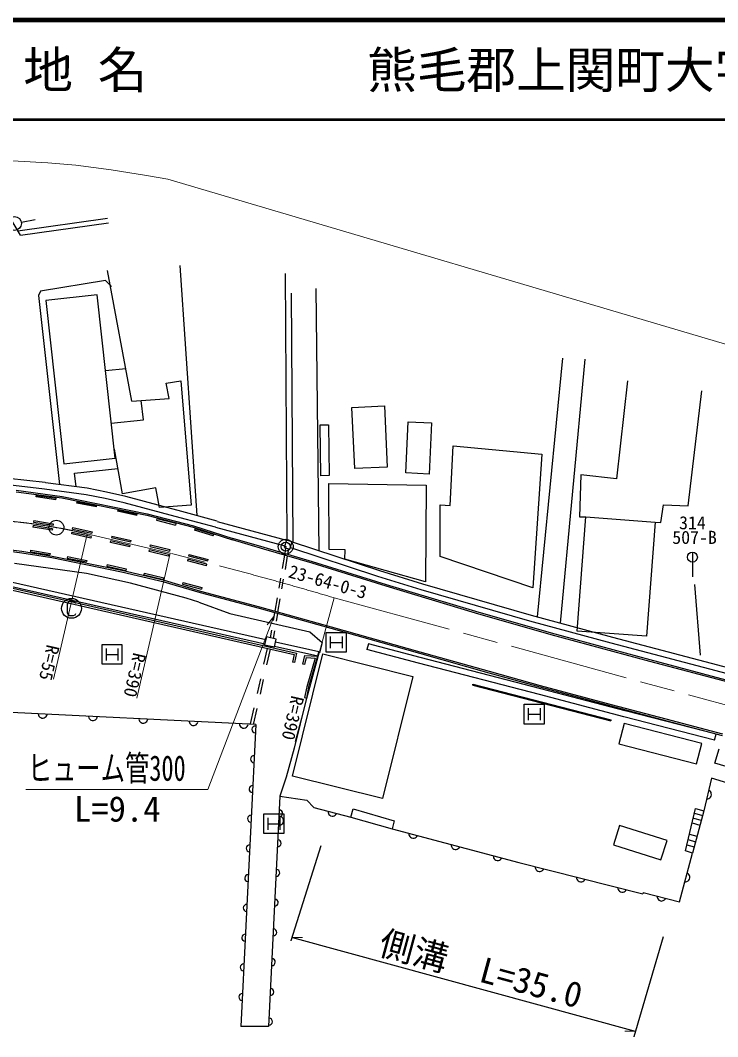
# Model space of a CAD drawing. Units: millimetres, scale not verified. Extents: x 40000 to 680000, y 20000 to 380000.
# Drawn here: x 370074 to 440335, y 277583 to 380000 of the extents above; entities that cross this region are included whole.
import ezdxf
from ezdxf.enums import TextEntityAlignment as Align

# ---------------------------------------------------------------- set-up
doc = ezdxf.new("R2010")
doc.units = ezdxf.units.MM
doc.header["$LTSCALE"] = 1000
doc.linetypes.add('CHAIN', pattern=[18.5, 12, -1.5, 3.5, -1.5])
for name, color, linetype, lineweight in [('M-BGD', 7, 'Continuous', 25), ('M-BGD-EXST', 7, 'Continuous', 25), ('M-BMK', 2, 'CHAIN', 13), ('M-BMK-SRVR', 3, 'Continuous', 25), ('M-STR-HTXT', 7, 'Continuous', 13), ('M-STR-STRC', 7, 'Continuous', 25), ('M-TTL', 2, 'Continuous', 140), ('M-TTL-LINE', 7, 'Continuous', 50)]:
    doc.layers.add(name, color=color, linetype=linetype, lineweight=lineweight)
doc.layers.add('M-TTL-TXT', color=7, linetype='Continuous')
doc.styles.add('ＭＳ ゴシック', font='')
doc.styles.get('ＭＳ ゴシック').set_extended_font_data('MS Gothic')

msp = doc.modelspace()

# ---------------------------------------------------------------- linework, layer by layer
at = {"layer": 'M-BGD'}
for p, q in [((370097, 358352), (369005, 360158)), ((369831, 358791), (378857, 360068)), ((370097, 358352), (378956, 359605)), ((370176, 359667), (371568, 359929)), ((381305, 341615), (378873, 354788)), ((386152, 355291), (387853, 330098)), ((396963, 327600), (396808, 354496)), ((378661, 353794), (372097, 352714)), ((379246, 353175), (378661, 353794)), ((372097, 352714), (371921, 352265)), ((377816, 352337), (372638, 351766)), ((379630, 335882), (377816, 352337)), ((397358, 352517), (397534, 327429)), ((400196, 326552), (399889, 352986)), ((371921, 352265), (374036, 333216)), ((372638, 351766), (374452, 335311)), ((422174, 319892), (424740, 345940)), ((426963, 345849), (424470, 319268)), ((378657, 344706), (380693, 344931)), ((384784, 343442), (386244, 343669)), ((385074, 341875), (384784, 343442)), ((386244, 343669), (387274, 331153)), ((431243, 343664), (430150, 333791)), ((437359, 331084), (438731, 342662)), ((381305, 341615), (385074, 341875)), ((382478, 339757), (382266, 341681)), ((403484, 340992), (406750, 341144)), ((406750, 341144), (407037, 334973)), ((403771, 334821), (403484, 340992)), ((379242, 339400), (382478, 339757)), ((400280, 339234), (401114, 339247)), ((400352, 334106), (400280, 339234)), ((401114, 339247), (401187, 334119)), ((408925, 334393), (409163, 339545)), ((409163, 339545), (411512, 339437)), ((411512, 339437), (411273, 334283)), ((413394, 331093), (413673, 337138)), ((413673, 337138), (422635, 336271)), ((380384, 332276), (379552, 336785)), ((422635, 336271), (421726, 322812)), ((374452, 335311), (379630, 335882)), ((407037, 334973), (403771, 334821)), ((375548, 334364), (379910, 334845)), ((375699, 332990), (375548, 334364)), ((401187, 334119), (400352, 334106)), ((411273, 334283), (408925, 334393)), ((426533, 334194), (426416, 329955)), ((430150, 333791), (426533, 334194)), ((372519, 332766), (368813, 333190)), ((372593, 333411), (368887, 333836)), ((376805, 332840), (372607, 333410)), ((383735, 332895), (380384, 332276)), ((384101, 330919), (383735, 332895)), ((401162, 333331), (410966, 333164)), ((401190, 326686), (401162, 333331)), ((410966, 333164), (410905, 323410)), ((369640, 332489), (374269, 331884)), ((369656, 332638), (374294, 332032)), ((371665, 331983), (371683, 332132)), ((373658, 331694), (371665, 331983)), ((371683, 332132), (373682, 331842)), ((376699, 332198), (372519, 332766)), ((373658, 331694), (373682, 331842)), ((374269, 331884), (382821, 330125)), ((374294, 332032), (382855, 330272)), ((378631, 331824), (376699, 332198)), ((378767, 332460), (376805, 332840)), ((380701, 332005), (378767, 332460)), ((386337, 330509), (380701, 332005)), ((375779, 331342), (375804, 331490)), ((377760, 330963), (375779, 331342)), ((375804, 331490), (377790, 331110)), ((377760, 330963), (377790, 331110)), ((380543, 331374), (378631, 331824)), ((386169, 329881), (380543, 331374)), ((387274, 331153), (384101, 330919)), ((412365, 325972), (412392, 331189)), ((412392, 331189), (413394, 331093)), ((434624, 329408), (434888, 331185)), ((434888, 331185), (437359, 331084)), ((379882, 330686), (379852, 330539)), ((381797, 330089), (379852, 330539)), ((379882, 330686), (381832, 330236)), ((381797, 330089), (381832, 330236)), ((382821, 330125), (387491, 328917)), ((382855, 330272), (387535, 329061)), ((389739, 328914), (386169, 329881)), ((389909, 329542), (386337, 330509)), ((426189, 318451), (427045, 329965)), ((426416, 329955), (427045, 329965)), ((427045, 329965), (434030, 329446)), ((371360, 329086), (371336, 328938)), ((373285, 328614), (371336, 328938)), ((373310, 328762), (371360, 329086)), ((371420, 329586), (371396, 329438)), ((371396, 329438), (373368, 329116)), ((371420, 329586), (373392, 329264)), ((373310, 328762), (373285, 328614)), ((373392, 329264), (373368, 329116)), ((375321, 328741), (375353, 328887)), ((375353, 328887), (377315, 328465)), ((383819, 329770), (383785, 329623)), ((383785, 329623), (385700, 329144)), ((385740, 329289), (383819, 329770)), ((385740, 329289), (385700, 329144)), ((387491, 328917), (391451, 327643)), ((387535, 329061), (391493, 327787)), ((387673, 328759), (387629, 328616)), ((389560, 328182), (387673, 328759)), ((389739, 328914), (396714, 327045)), ((389894, 329494), (396879, 327622)), ((434030, 329446), (433174, 317932)), ((434030, 329446), (434624, 329408)), ((375248, 328242), (375279, 328389)), ((377181, 327826), (375248, 328242)), ((377213, 327973), (375279, 328389)), ((375321, 328741), (377283, 328318)), ((377213, 327973), (377181, 327826)), ((377315, 328465), (377283, 328318)), ((379283, 328022), (379250, 327875)), ((379250, 327875), (381203, 327437)), ((379283, 328022), (381236, 327583)), ((389516, 328039), (387629, 328616)), ((389516, 328039), (389560, 328182)), ((394644, 326865), (391493, 327787)), ((370235, 326471), (367335, 326837)), ((379154, 327391), (379187, 327537)), ((381091, 326946), (379154, 327391)), ((381125, 327092), (379187, 327537)), ((381091, 326946), (381125, 327092)), ((381203, 327437), (381236, 327583)), ((383147, 326989), (383182, 327134)), ((383147, 326989), (385094, 326517)), ((383182, 327134), (385129, 326663)), ((394602, 326721), (391451, 327643)), ((399476, 325284), (394602, 326721)), ((399519, 325428), (394644, 326865)), ((396880, 327624), (396663, 326864)), ((396663, 326864), (397244, 326698)), ((396807, 326823), (396710, 326256)), ((397461, 327458), (396880, 327624)), ((397097, 326740), (396999, 326171)), ((397244, 326698), (397461, 327458)), ((397295, 326876), (406070, 323983)), ((397460, 327454), (406251, 324555)), ((370213, 326322), (367320, 326688)), ((373241, 325821), (370213, 326322)), ((373268, 325968), (370235, 326471)), ((371115, 326599), (371090, 326451)), ((371090, 326451), (373055, 326124)), ((371115, 326599), (373079, 326271)), ((373079, 326271), (373055, 326124)), ((380268, 324402), (373241, 325821)), ((380300, 324549), (373268, 325968)), ((374831, 325958), (374802, 325810)), ((374802, 325810), (376750, 325429)), ((374831, 325958), (376779, 325577)), ((383045, 326489), (383080, 326635)), ((384974, 326017), (383045, 326489)), ((385010, 326163), (383080, 326635)), ((385010, 326163), (384974, 326017)), ((385129, 326663), (385094, 326517)), ((386947, 325688), (386909, 325543)), ((388873, 325185), (386947, 325688)), ((387058, 326169), (387021, 326024)), ((387021, 326024), (388974, 325521)), ((387058, 326169), (389011, 325666)), ((396684, 326108), (396452, 324759)), ((396974, 326022), (396742, 324675)), ((402817, 326655), (401190, 326686)), ((402784, 325693), (402817, 326655)), ((410905, 323410), (402784, 325693)), ((421726, 322812), (412365, 325972)), ((376754, 324263), (369483, 325275)), ((376779, 325577), (376750, 325429)), ((378819, 325149), (378786, 325003)), ((378786, 325003), (380721, 324567)), ((378819, 325149), (380754, 324714)), ((380754, 324714), (380721, 324567)), ((388835, 325040), (386909, 325543)), ((388835, 325040), (388873, 325185)), ((388974, 325521), (389011, 325666)), ((406923, 322980), (399476, 325284)), ((406967, 323123), (399519, 325428)), ((381184, 323268), (376754, 324263)), ((384570, 323392), (380268, 324402)), ((384609, 323537), (380300, 324549)), ((382562, 324134), (382597, 324280)), ((382562, 324134), (384500, 323666)), ((382597, 324280), (384536, 323812)), ((384500, 323666), (384536, 323812)), ((396282, 323773), (396112, 322788)), ((396572, 323690), (396402, 322704)), ((406070, 323983), (410438, 322657)), ((406251, 324555), (410609, 323232)), ((368112, 322848), (397666, 316093)), ((368135, 323048), (397901, 316245)), ((394701, 317128), (368175, 323151)), ((394800, 317567), (368236, 323599)), ((386784, 321774), (381184, 323268)), ((388216, 322305), (384570, 323392)), ((388259, 322448), (384609, 323537)), ((386455, 323334), (386418, 323188)), ((386418, 323188), (388337, 322691)), ((386455, 323334), (388375, 322836)), ((388375, 322836), (388337, 322691)), ((415936, 320270), (406923, 322980)), ((415978, 320414), (406967, 323123)), ((410438, 322657), (421376, 319487)), ((410609, 323232), (421538, 320065)), ((388073, 321354), (386784, 321774)), ((394166, 320726), (388216, 322305)), ((394205, 320871), (388254, 322450)), ((395943, 321802), (395710, 320453)), ((396233, 321719), (396001, 320372)), ((388073, 321354), (391198, 320228)), ((401384, 318721), (394166, 320726)), ((401425, 318865), (394205, 320871)), ((391198, 320228), (399240, 318376)), ((395685, 320304), (395552, 319537)), ((395975, 320224), (395844, 319464)), ((423554, 318084), (415936, 320270)), ((423594, 318228), (415978, 320414)), ((421538, 320065), (429740, 317837)), ((395383, 318552), (395251, 317785)), ((410318, 316198), (401384, 318721)), ((410359, 316343), (401425, 318865)), ((421376, 319487), (429585, 317257)), ((394868, 317871), (394688, 317074)), ((395850, 317650), (394868, 317871)), ((395675, 318478), (395544, 317719)), ((395670, 316852), (395850, 317650)), ((399240, 318376), (400470, 317307)), ((433492, 315398), (423554, 318084)), ((433531, 315543), (423594, 318228)), ((433174, 317932), (426189, 318451)), ((429740, 317837), (442094, 314595)), ((394619, 315106), (394978, 316708)), ((394688, 317074), (395670, 316852)), ((394912, 315040), (395270, 316641)), ((395022, 316903), (395042, 316993)), ((395314, 316836), (395335, 316928)), ((400053, 315939), (395678, 316886)), ((400149, 316379), (395777, 317325)), ((400470, 317307), (400210, 316246)), ((405138, 317163), (404985, 316583)), ((410197, 315206), (404985, 316583)), ((410349, 315787), (405138, 317163)), ((429585, 317257), (441938, 314016)), ((397495, 303850), (400563, 316155)), ((397666, 316093), (397508, 315316)), ((397901, 316245), (397704, 315276)), ((398554, 315115), (398755, 315990)), ((398749, 315071), (398912, 315781)), ((398755, 315990), (400032, 315918)), ((398912, 315781), (399770, 315732)), ((399770, 315732), (398930, 312851)), ((400032, 315918), (399124, 312803)), ((400053, 315939), (400149, 316379)), ((400563, 316155), (409634, 313893)), ((417316, 314224), (410318, 316198)), ((422523, 312648), (410349, 315787)), ((417356, 314368), (410359, 316343)), ((441692, 313373), (433531, 315543)), ((397704, 315276), (397508, 315316)), ((398749, 315071), (398554, 315115)), ((422372, 312067), (410197, 315206)), ((441654, 313228), (433492, 315398)), ((393964, 312178), (394292, 313642)), ((394257, 312112), (394584, 313576)), ((409634, 313893), (406565, 301588)), ((422457, 312791), (417316, 314224)), ((422496, 312936), (417356, 314368)), ((398930, 312851), (398704, 311745)), ((399124, 312803), (398900, 311705)), ((415654, 312996), (415679, 313093)), ((415654, 312996), (429558, 309401)), ((415679, 313093), (429583, 309498)), ((429612, 310889), (422457, 312791)), ((429651, 311034), (422496, 312936)), ((431019, 310403), (422523, 312648)), ((393789, 309036), (329260, 312208)), ((398900, 311705), (397650, 306643)), ((398704, 311745), (398900, 311705)), ((430868, 309822), (422372, 312067)), ((393278, 309112), (393637, 310714)), ((393571, 309047), (393929, 310648)), ((435105, 309421), (429612, 310889)), ((435144, 309566), (429651, 311034)), ((440174, 308058), (431019, 310403)), ((371875, 310091), (371906, 309981)), ((371906, 309981), (371955, 309888)), ((371955, 309888), (372041, 309794)), ((372041, 309794), (372128, 309736)), ((372128, 309736), (372234, 309694)), ((372234, 309694), (372378, 309687)), ((372378, 309687), (372487, 309718)), ((372487, 309718), (372580, 309767)), ((372580, 309767), (372674, 309853)), ((372674, 309853), (372733, 309940)), ((372733, 309940), (372774, 310046)), ((376942, 309839), (376972, 309729)), ((376972, 309729), (377022, 309637)), ((377022, 309637), (377107, 309542)), ((377107, 309542), (377194, 309484)), ((377194, 309484), (377300, 309442)), ((377300, 309442), (377444, 309435)), ((377444, 309435), (377554, 309466)), ((377554, 309466), (377646, 309515)), ((377646, 309515), (377741, 309601)), ((377741, 309601), (377799, 309688)), ((377799, 309688), (377841, 309794)), ((382008, 309587), (382039, 309477)), ((382039, 309477), (382088, 309385)), ((382088, 309385), (382174, 309290)), ((382713, 309264), (382807, 309349)), ((382807, 309349), (382866, 309436)), ((382866, 309436), (382907, 309542)), ((387074, 309335), (387105, 309226)), ((429558, 309401), (429583, 309498)), ((429583, 309498), (429558, 309401)), ((440025, 307477), (430868, 309822)), ((440812, 307914), (435106, 309421)), ((440850, 308059), (435144, 309566)), ((382174, 309290), (382261, 309232)), ((382261, 309232), (382367, 309191)), ((382367, 309191), (382511, 309184)), ((382511, 309184), (382620, 309214)), ((382620, 309214), (382713, 309264)), ((387105, 309226), (387154, 309133)), ((387154, 309133), (387240, 309039)), ((387240, 309039), (387327, 308980)), ((387327, 308980), (387433, 308939)), ((387433, 308939), (387577, 308932)), ((387577, 308932), (387687, 308962)), ((387687, 308962), (387779, 309012)), ((387779, 309012), (387874, 309097)), ((387874, 309097), (387932, 309184)), ((387932, 309184), (387973, 309291)), ((392141, 309083), (392171, 308974)), ((392171, 308974), (392221, 308881)), ((392221, 308881), (392306, 308787)), ((393789, 309036), (392293, 278605)), ((392306, 308787), (392394, 308728)), ((392394, 308728), (392500, 308687)), ((392500, 308687), (392643, 308680)), ((392643, 308680), (392753, 308711)), ((392753, 308711), (392846, 308760)), ((392846, 308760), (392940, 308845)), ((392940, 308845), (392998, 308933)), ((392998, 308933), (393040, 309039)), ((430899, 309148), (430370, 307099)), ((438740, 307121), (430899, 309148)), ((440025, 307477), (440174, 308058)), ((397650, 306643), (396856, 303727)), ((430370, 307099), (438210, 305072)), ((438210, 305072), (438740, 307121)), ((440053, 305142), (440492, 306591)), ((442968, 304292), (440053, 305142)), ((396856, 303727), (396235, 301818)), ((406565, 301588), (397495, 303850)), ((439712, 303631), (438932, 300330)), ((449303, 300718), (439712, 303631)), ((439523, 302359), (439426, 302418)), ((439598, 302285), (439523, 302359)), ((439665, 302177), (439598, 302285)), ((439696, 302077), (439665, 302177)), ((396235, 301819), (395094, 278605)), ((396235, 301817), (396235, 301818)), ((396235, 301818), (398953, 301400)), ((398953, 301400), (399634, 300667)), ((439219, 301543), (439332, 301553)), ((439332, 301553), (439432, 301585)), ((439432, 301585), (439540, 301651)), ((439540, 301651), (439614, 301727)), ((439614, 301727), (439673, 301823)), ((439673, 301823), (439707, 301964)), ((439707, 301964), (439696, 302077)), ((399634, 300667), (403378, 299704)), ((401070, 300298), (401078, 300184)), ((401078, 300184), (401108, 300083)), ((401108, 300083), (401173, 299974)), ((403378, 299704), (403615, 300545)), ((403615, 300545), (407734, 299338)), ((437087, 296300), (438112, 300562)), ((438932, 300330), (437790, 296074)), ((438002, 300101), (438809, 299873)), ((438112, 300562), (438932, 300330)), ((396331, 299760), (396223, 299797)), ((396421, 299706), (396331, 299760)), ((396416, 298986), (396507, 299075)), ((396510, 299615), (396421, 299706)), ((396507, 299075), (396561, 299165)), ((396564, 299525), (396510, 299615)), ((396561, 299165), (396598, 299272)), ((396599, 299416), (396564, 299525)), ((396598, 299272), (396599, 299416)), ((401173, 299974), (401247, 299899)), ((401247, 299899), (401342, 299837)), ((401342, 299837), (401482, 299802)), ((401482, 299802), (401595, 299810)), ((401595, 299810), (401696, 299839)), ((401696, 299839), (401806, 299904)), ((401806, 299904), (401880, 299978)), ((401880, 299978), (401942, 300074)), ((403378, 299704), (407526, 298527)), ((407734, 299338), (407526, 298527)), ((437768, 299129), (438550, 298907)), ((437884, 299611), (438679, 299386)), ((396218, 298897), (396326, 298932)), ((396326, 298932), (396416, 298986)), ((407526, 298527), (420287, 295143)), ((409218, 298079), (409225, 297965)), ((430450, 298876), (429835, 296929)), ((435239, 297362), (430450, 298876)), ((409225, 297965), (409254, 297864)), ((409254, 297864), (409318, 297754)), ((409318, 297754), (409391, 297679)), ((409391, 297679), (409487, 297616)), ((409487, 297616), (409626, 297580)), ((409626, 297580), (409739, 297587)), ((409739, 297587), (409840, 297616)), ((409840, 297616), (409950, 297680)), ((409950, 297680), (410026, 297753)), ((410026, 297753), (410088, 297848)), ((434624, 295415), (435239, 297362)), ((437361, 297437), (438100, 297228)), ((437493, 297987), (438246, 297774)), ((400341, 296799), (397340, 287243)), ((413472, 296951), (413479, 296837)), ((413479, 296837), (413508, 296736)), ((413508, 296736), (413572, 296626)), ((413572, 296626), (413645, 296551)), ((413645, 296551), (413740, 296488)), ((413740, 296488), (413879, 296452)), ((413879, 296452), (413993, 296459)), ((413993, 296459), (414094, 296488)), ((414094, 296488), (414204, 296552)), ((414204, 296552), (414279, 296625)), ((414279, 296625), (414342, 296720)), ((429835, 296929), (434624, 295415)), ((436499, 291175), (437790, 296074)), ((437790, 296074), (437087, 296300)), ((437234, 296910), (437960, 296704)), ((417725, 295823), (417733, 295709)), ((417733, 295709), (417762, 295608)), ((417762, 295608), (417826, 295498)), ((417826, 295498), (417899, 295423)), ((417899, 295423), (417994, 295360)), ((417994, 295360), (418133, 295323)), ((418133, 295323), (418247, 295331)), ((418247, 295331), (418348, 295360)), ((418348, 295360), (418458, 295424)), ((418458, 295424), (418533, 295497)), ((418533, 295497), (418595, 295592)), ((420287, 295143), (432802, 291993)), ((421937, 294728), (421945, 294615)), ((421945, 294615), (421976, 294514)), ((421976, 294514), (422041, 294405)), ((422041, 294405), (422115, 294330)), ((422115, 294330), (422211, 294269)), ((422211, 294269), (422351, 294234)), ((422351, 294234), (422464, 294243)), ((422464, 294243), (422565, 294273)), ((422565, 294273), (422674, 294338)), ((422674, 294338), (422748, 294412)), ((422748, 294412), (422810, 294508)), ((437355, 293997), (437259, 294059)), ((437428, 293922), (437355, 293997)), ((426108, 293678), (426117, 293564)), ((426117, 293564), (426147, 293464)), ((426147, 293464), (426213, 293355)), ((426213, 293355), (426287, 293280)), ((426287, 293280), (426383, 293219)), ((426383, 293219), (426522, 293184)), ((426522, 293184), (426636, 293192)), ((426636, 293192), (426736, 293223)), ((426736, 293223), (426846, 293288)), ((426846, 293288), (426920, 293362)), ((426920, 293362), (426981, 293458)), ((437030, 293189), (437143, 293196)), ((437143, 293196), (437244, 293226)), ((437244, 293226), (437354, 293290)), ((437354, 293290), (437429, 293363)), ((437492, 293812), (437428, 293922)), ((437429, 293363), (437492, 293458)), ((437521, 293711), (437492, 293812)), ((437492, 293458), (437528, 293598)), ((437528, 293598), (437521, 293711)), ((430280, 292628), (430289, 292514)), ((430289, 292514), (430319, 292414)), ((430319, 292414), (430384, 292304)), ((430384, 292304), (430459, 292230)), ((430459, 292230), (430554, 292169)), ((430554, 292169), (430694, 292134)), ((430694, 292134), (430808, 292142)), ((430808, 292142), (430908, 292173)), ((430908, 292173), (431017, 292238)), ((431017, 292238), (431092, 292312)), ((431092, 292312), (431153, 292408)), ((432832, 292101), (432802, 291993)), ((432832, 292101), (436499, 291175)), ((434229, 291748), (434238, 291635)), ((434238, 291635), (434268, 291534)), ((434268, 291534), (434333, 291425)), ((434333, 291425), (434407, 291350)), ((434407, 291350), (434503, 291289)), ((434503, 291289), (434643, 291254)), ((434643, 291254), (434756, 291262)), ((434756, 291262), (434857, 291293)), ((434857, 291293), (434966, 291358)), ((434966, 291358), (435040, 291432)), ((435040, 291432), (435102, 291528)), ((397481, 287565), (432007, 278149)), ((434853, 287639), (431895, 277583)), ((395094, 278605), (392293, 278605))]:
    msp.add_line(p, q, dxfattribs=at)
msp.add_circle((369481, 359536), 700, dxfattribs=at)
for centre, start, end in [((393765, 308537), 87.18575, 267.18575), ((393617, 305540), 87.18575, 267.18575), ((393470, 302544), 87.18575, 267.18575), ((396150, 300079), 267.18575, 87.18575), ((393323, 299548), 87.18575, 267.18575), ((396002, 297082), 267.18575, 87.18575), ((393175, 296551), 87.18575, 267.18575), ((395855, 294086), 267.18575, 87.18575), ((393028, 293555), 87.18575, 267.18575), ((392881, 290558), 87.18575, 267.18575), ((395708, 291090), 267.18575, 87.18575), ((392733, 287562), 87.18575, 267.18575), ((395560, 288093), 267.18575, 87.18575), ((392586, 284566), 87.18575, 267.18575), ((395413, 285097), 267.18575, 87.18575), ((392439, 281569), 87.18575, 267.18575), ((395266, 282100), 267.18575, 87.18575), ((395118, 279104), 267.18575, 87.18575)]:
    msp.add_arc(centre, 350, start, end, dxfattribs=at)
at = {"layer": 'M-BGD-EXST'}
for p, q in [((374909, 321342), (374789, 321182)), ((374789, 321182), (374789, 320302)), ((375069, 321462), (374909, 321342)), ((375429, 321462), (375069, 321462)), ((375589, 321342), (375429, 321462)), ((375669, 321222), (375589, 321342)), ((374789, 320302), (374909, 320142)), ((374909, 320142), (375069, 320022)), ((375069, 320022), (375429, 320022)), ((375429, 320022), (375589, 320102)), ((375589, 320102), (375669, 320222)), ((400895, 316317), (400895, 318317)), ((400895, 318317), (402895, 318317)), ((401295, 317917), (401295, 316717)), ((402495, 317917), (402495, 316717)), ((402895, 318317), (402895, 316317)), ((378311, 315104), (378311, 317104)), ((378311, 317104), (380311, 317104)), ((378711, 316704), (378711, 315504)), ((379911, 316704), (379911, 315504)), ((380311, 317104), (380311, 315104)), ((401295, 317317), (402495, 317317)), ((378711, 316104), (379911, 316104)), ((402895, 316317), (400895, 316317)), ((380311, 315104), (378311, 315104)), ((420850, 309075), (420850, 311075)), ((420850, 311075), (422850, 311075)), ((421250, 310675), (421250, 309475)), ((422450, 310675), (422450, 309475)), ((422850, 311075), (422850, 309075)), ((421250, 310075), (422450, 310075)), ((422850, 309075), (420850, 309075)), ((394613, 298042), (394613, 300042)), ((394613, 300042), (396613, 300042)), ((395013, 299642), (395013, 298442)), ((396213, 299642), (396213, 298442)), ((396613, 300042), (396613, 298042)), ((396613, 298042), (394613, 298042)), ((395013, 299042), (396213, 299042))]:
    msp.add_line(p, q, dxfattribs=at)
msp.add_circle((375229, 320742), 1000, dxfattribs=at)
at = {"layer": 'M-BMK'}
for p, q in [((376762, 328249), (385187, 326296)), ((401711, 321805), (481447, 299980))]:
    msp.add_line(p, q, dxfattribs=at)
for centre, radius, start, end in [((364003, 275048), 54709, 76.45519, 87.89558), ((290988, -52900), 390721, 73.53792, 76.04909)]:
    msp.add_arc(centre, radius, start, end, dxfattribs=at)
at = {"layer": 'M-BMK-SRVR'}
for centre, radius in [((373708, 328875), 750), ((373708, 328875), 30), ((396813, 326954), 750), ((396813, 326954), 450), ((396813, 326954), 30)]:
    msp.add_circle(centre, radius, dxfattribs=at)
at = {"layer": 'M-STR-HTXT'}
for p, q in [((384942, 364008), (487746, 333554)), ((376816, 328236), (373430, 313623)), ((381800, 311683), (385187, 326296)), ((397751, 307337), (401711, 321805)), ((388973, 302475), (395620, 319929)), ((395620, 319929), (394933, 319092)), ((370613, 302475), (388973, 302475)), ((400341, 296799), (397340, 287243)), ((397481, 287565), (398519, 287572)), ((397481, 287565), (432007, 278149)), ((434853, 287639), (431895, 277583)), ((432007, 278149), (430968, 278142))]:
    msp.add_line(p, q, dxfattribs=at)
msp.add_lwpolyline([(303721, 357633), (313184, 360446), (317443, 361622), (321910, 362749), (325419, 363537), (328940, 364224), (332083, 364738), (335239, 365148), (338361, 365443), (341744, 365656), (346138, 365806), (350748, 365860), (360436, 365878), (365046, 365893), (369845, 365807), (372835, 365650), (375668, 365396), (379235, 364934), (382794, 364371), (384942, 364008)], dxfattribs=at)
at = {"layer": 'M-STR-STRC'}
for p, q in [((437791, 326406), (437791, 323906)), ((438010, 323140), (438558, 316022))]:
    msp.add_line(p, q, dxfattribs=at)
msp.add_circle((437791, 325906), 500, dxfattribs=at)
at = {"layer": 'M-TTL'}
msp.add_line((680000, 380000), (40000, 380000), dxfattribs=at)
at = {"layer": 'M-TTL-LINE'}
msp.add_line((40000, 370000), (680000, 370000), dxfattribs=at)

# ---------------------------------------------------------------- texts
at = {"layer": 'M-BMK-SRVR', "style": 'ＭＳ ゴシック'}
msp.add_text('23-64-0-3', height=1320, rotation=344.1, dxfattribs=at).set_placement((396886, 323508), align=Align.BOTTOM_LEFT)
at = {"layer": 'M-STR-HTXT', "style": 'ＭＳ ゴシック'}
for s, height, rotation, p in [('R=55', 1320, 257.1, (372367, 317252)), ('R=390', 1320, 257.1, (381081, 316442)), ('R=390', 1320, 257.1, (397009, 312118)), ('側溝\u3000L=35.0', 2566, 344.8, (405830, 285178))]:
    msp.add_text(s, height=height, rotation=rotation, dxfattribs=at).set_placement(p, align=Align.BOTTOM_LEFT)
at = {"layer": 'M-STR-HTXT', "style": 'ＭＳ ゴシック', "width": 0.7}
msp.add_text('ヒューム管300', height=2566, dxfattribs=at).set_placement((370819, 302597), align=Align.BOTTOM_LEFT)
at = {"layer": 'M-STR-HTXT', "style": 'ＭＳ ゴシック'}
msp.add_text('L=9.4', height=2566, dxfattribs=at).set_placement((375477, 298487), align=Align.BOTTOM_LEFT)
at = {"layer": 'M-STR-STRC', "style": 'ＭＳ ゴシック'}
for s, p in [('314', (436446, 328315)), ('507-B', (435761, 326843))]:
    msp.add_text(s, height=1320, dxfattribs=at).set_placement(p, align=Align.BOTTOM_LEFT)
at = {"layer": 'M-TTL-TXT', "style": 'ＭＳ ゴシック'}
for s, p in [('地 名', (370380, 375000)), ('熊毛郡上関町大字長島', (405024, 375000))]:
    msp.add_text(s, height=3666, dxfattribs=at).set_placement(p, align=Align.MIDDLE_LEFT)

doc.saveas('drawing.dxf')
